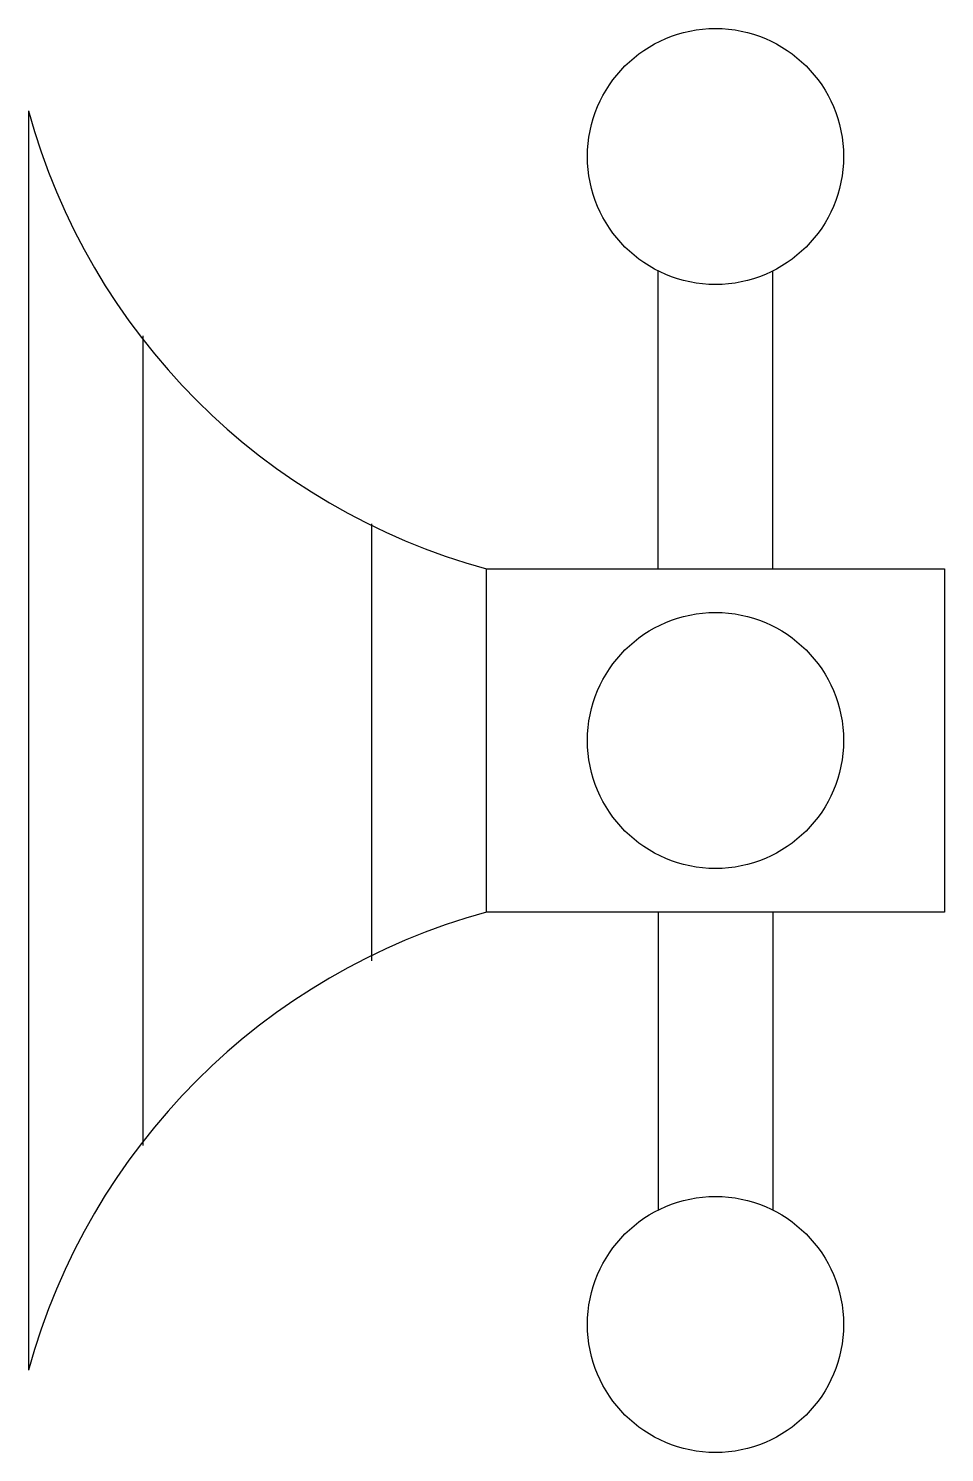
# Model space of a CAD drawing. Header units: millimetres. Extents: x -2995.152 to -2995.102, y 2927.0633 to 2927.141.
import ezdxf

# ---------------------------------------------------------------- set-up
doc = ezdxf.new("R2010")
doc.units = ezdxf.units.MM
doc.header["$LTSCALE"] = 10
doc.layers.add('banheiro_acessórios', color=2, linetype='Continuous')

msp = doc.modelspace()

# ---------------------------------------------------------------- linework, layer by layer
at = {"layer": 'banheiro_acessórios'}
for p, q in [((-2995.152045, 2927.136562), (-2995.152045, 2927.067812)), ((-2995.11767, 2927.111562), (-2995.11767, 2927.127812)), ((-2995.11142, 2927.111562), (-2995.11142, 2927.127812)), ((-2995.11767, 2927.092812), (-2995.11767, 2927.076562)), ((-2995.11142, 2927.092812), (-2995.11142, 2927.076562))]:
    msp.add_line(p, q, dxfattribs=at)
at = {"layer": 'banheiro_acessórios', "color": 1}
for p, q in [((-2995.145795, 2927.124279), (-2995.145795, 2927.080082)), ((-2995.133295, 2927.090167), (-2995.133295, 2927.114009))]:
    msp.add_line(p, q, dxfattribs=at)
at = {"layer": 'banheiro_acessórios'}
msp.add_lwpolyline([(-2995.127045, 2927.111562), (-2995.102045, 2927.111562), (-2995.102045, 2927.092812), (-2995.127045, 2927.092812)], close=True, dxfattribs=at)
for centre in [(-2995.114545, 2927.134062), (-2995.114545, 2927.102187), (-2995.114545, 2927.070312)]:
    msp.add_circle(centre, 0.006988, dxfattribs=at)
for centre, start, end in [((-2995.11767, 2927.145937), 195.2551, 254.7449), ((-2995.11767, 2927.058437), 105.2551, 164.7449)]:
    msp.add_arc(centre, 0.03563, start, end, dxfattribs=at)

doc.saveas('drawing.dxf')
